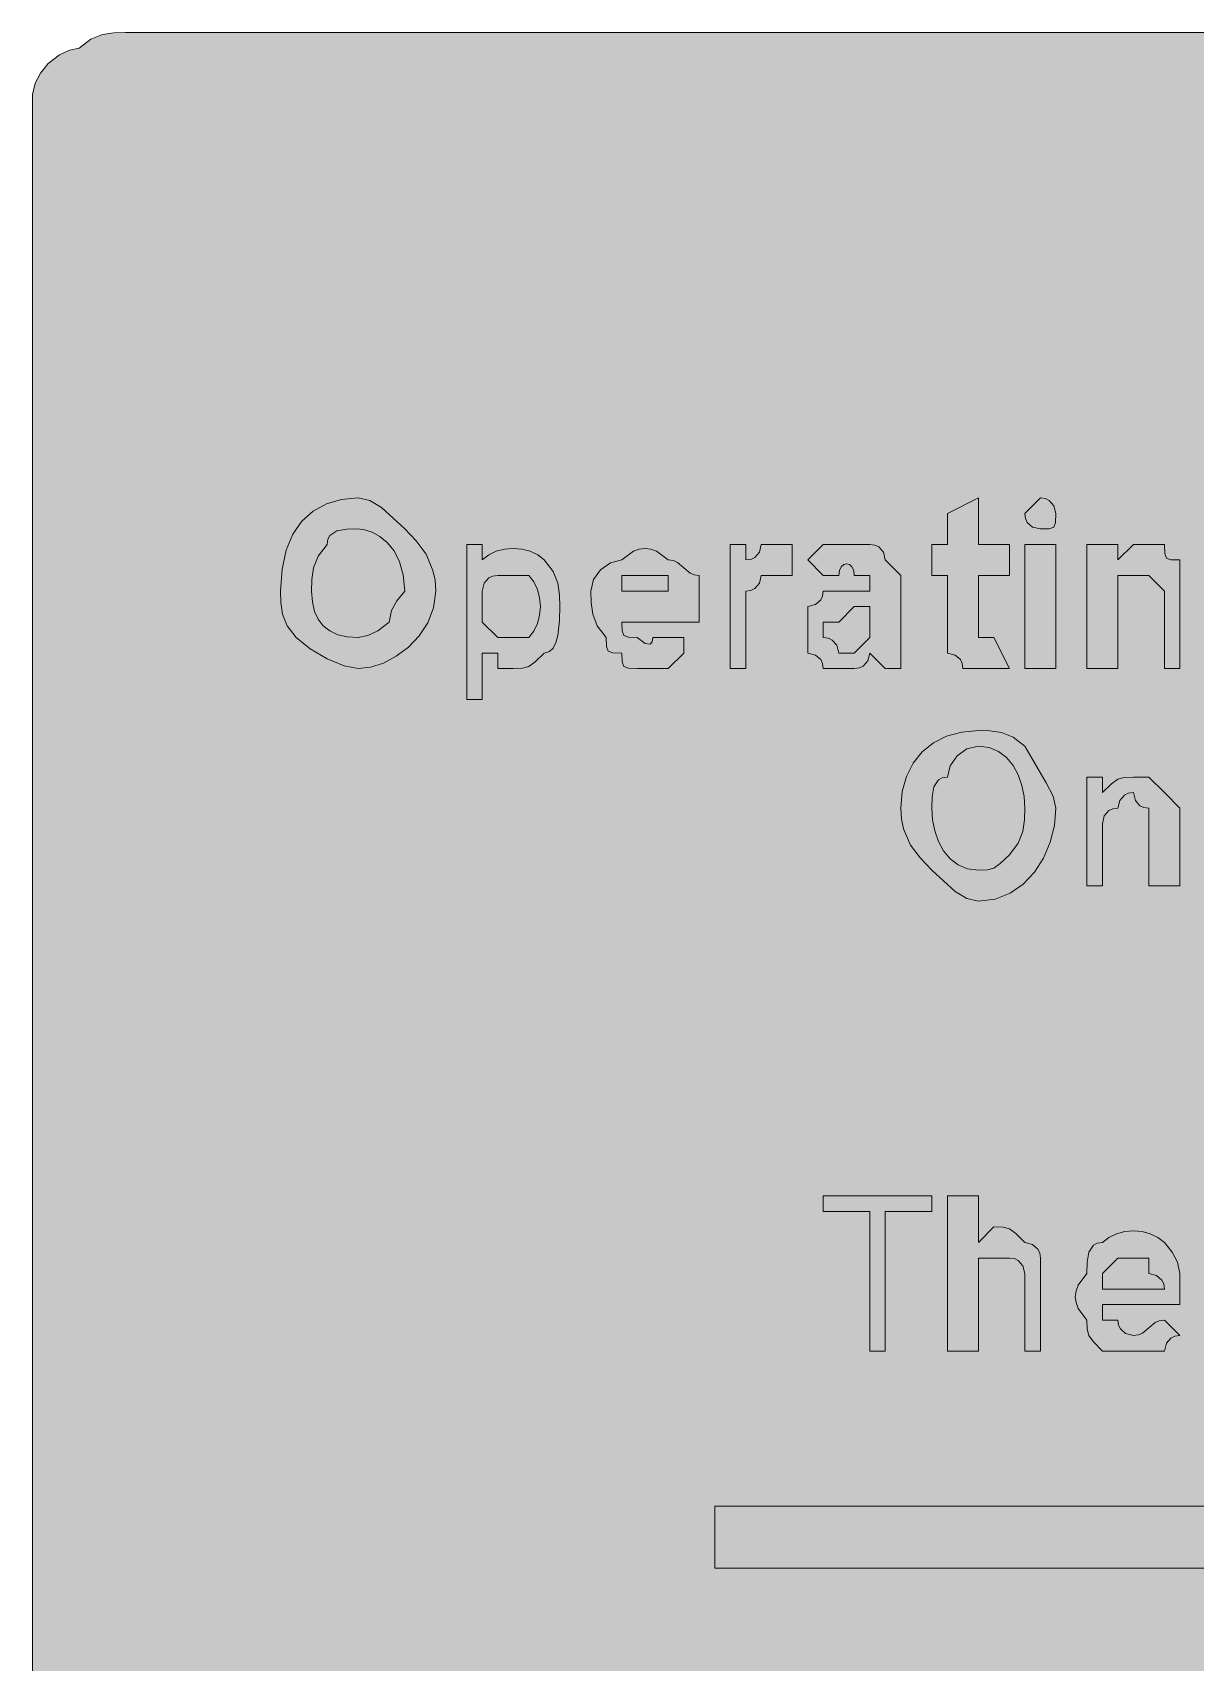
# Model space of a CAD drawing. Header units: metres. Extents: x 10 to 558, y 11 to 259.
# Drawn here: x 9.8 to 99.8, y 132.9 to 259 of the extents above; entities that cross this region are included whole.
import ezdxf

# ---------------------------------------------------------------- set-up
doc = ezdxf.new("R2010")
doc.units = ezdxf.units.M
for name, color, linetype, true_color in [('FILL_FIREBRICK_C36B00', 7, 'Continuous', 0xc36b00), ('FILL_WHITE_FFFFFF', 7, 'Continuous', 0xffffff), ('STROKE_WHITE_FFFFFF', 7, 'Continuous', 0xffffff)]:
    doc.layers.add(name, color=color, linetype=linetype, true_color=true_color)

msp = doc.modelspace()

# ---------------------------------------------------------------- hatches: boundary and pattern name
at = {"layer": 'FILL_FIREBRICK_C36B00', "true_color": 0xc36b00}
h = msp.add_hatch(color=7, dxfattribs=at)
h.dxf.hatch_style = 1
h.paths.add_polyline_path([(551.8, 258.91), (552.54, 258.75), (553.8, 258.21), (554.83, 257.44), (555.75, 256.56), (556.54, 256.06), (557.14, 255.47), (557.56, 254.83), (557.85, 254.16), (558.11, 252.85), (558.15, 251.76), (558.15, 17.76), (558.15, 15.36), (555.75, 12.96), (554.83, 12.08), (553.8, 11.31), (552.54, 10.77), (551.8, 10.61), (550.95, 10.56), (16.95, 10.56), (16.05, 10.58), (15.15, 10.71), (14.25, 11.07), (13.35, 11.76), (12.6, 11.91), (11.83, 12.27), (10.95, 12.96), (10.55, 13.46), (10.26, 14.05), (9.9, 15.36), (9.75, 17.76), (9.75, 251.76), (9.75, 254.16), (9.94, 255.04), (10.35, 255.81), (10.95, 256.56), (11.83, 257.25), (12.6, 257.61), (13.35, 257.76), (14.25, 258.45), (15.15, 258.81), (16.05, 258.94), (16.95, 258.96), (550.95, 258.96), (551.8, 258.91)])
at = {"layer": 'FILL_WHITE_FFFFFF', "true_color": 0xffffff}
h = msp.add_hatch(color=7, dxfattribs=at)
h.dxf.hatch_style = 1
h.paths.add_polyline_path([(36.75, 222.21), (38.55, 220.56), (39.43, 219.64), (40.2, 218.61), (40.74, 217.35), (40.9, 216.61), (40.95, 215.76), (40.79, 214.47), (40.35, 213.3), (39.68, 212.28), (38.85, 211.41), (37.9, 210.71), (36.9, 210.19), (35.9, 209.87), (34.95, 209.76), (33.86, 209.97), (32.55, 210.51), (31.24, 211.28), (30.15, 212.16), (29.46, 213.06), (29.1, 213.96), (28.97, 214.86), (28.95, 215.76), (29.06, 217.45), (29.38, 218.91), (29.9, 220.15), (30.6, 221.16), (31.47, 221.95), (32.49, 222.51), (33.66, 222.85), (34.95, 222.96), (35.85, 222.75), (36.75, 222.21)])
h.paths.add_polyline_path([(33.3, 220.41), (32.76, 220.05), (32.6, 219.76), (32.55, 219.36), (31.86, 218.46), (31.5, 217.56), (31.37, 216.66), (31.35, 215.76), (31.41, 214.92), (31.57, 214.18), (31.86, 213.57), (32.25, 213.06), (32.76, 212.67), (33.37, 212.38), (34.11, 212.22), (34.95, 212.16), (35.7, 212.31), (36.47, 212.67), (37.35, 213.36), (37.54, 214.24), (37.95, 215.01), (38.55, 215.76), (38.44, 217), (38.16, 218.03), (37.73, 218.86), (37.2, 219.51), (36.62, 219.99), (36.02, 220.32), (35.45, 220.5), (34.95, 220.56), (34.07, 220.54), (33.3, 220.41)], flags=16)
h = msp.add_hatch(color=7, dxfattribs=at)
h.dxf.hatch_style = 1
h.paths.add_polyline_path([(84.15, 212.16), (85.35, 209.76), (81.75, 209.76), (81.7, 210.16), (81.56, 210.45), (81.15, 210.81), (80.55, 210.96), (80.55, 212.16), (80.55, 216.96), (79.35, 216.96), (79.35, 219.36), (80.55, 219.36), (80.55, 221.76), (82.95, 222.96), (82.95, 219.36), (85.35, 219.36), (85.35, 216.96), (82.95, 216.96), (82.95, 212.16), (84.15, 212.16)])
h = msp.add_hatch(color=7, dxfattribs=at)
h.dxf.hatch_style = 1
h.paths.add_polyline_path([(88.93, 221.07), (88.8, 220.71), (88.44, 220.58), (87.75, 220.56), (87.15, 220.71), (86.74, 221.07), (86.6, 221.36), (86.55, 221.76), (87.75, 222.96), (88.15, 222.91), (88.44, 222.77), (88.8, 222.36), (88.95, 221.76), (88.93, 221.07)])
h = msp.add_hatch(color=7, dxfattribs=at)
h.dxf.hatch_style = 1
h.paths.add_polyline_path([(45.64, 218.83), (46.28, 219), (46.95, 219.06), (47.62, 219), (48.26, 218.83), (48.85, 218.55), (49.35, 218.16), (50.04, 217.26), (50.4, 216.36), (50.53, 215.46), (50.55, 214.56), (50.53, 213.49), (50.4, 212.31), (50.26, 211.78), (50.04, 211.35), (49.75, 211.07), (49.35, 210.96), (48.64, 210.27), (48.15, 209.91), (47.66, 209.78), (46.95, 209.76), (45.75, 209.76), (45.75, 210.96), (44.55, 210.96), (44.55, 209.76), (44.55, 207.36), (43.35, 207.36), (43.35, 219.36), (44.55, 219.36), (44.55, 218.16), (45.05, 218.55), (45.64, 218.83)])
h.paths.add_polyline_path([(45.06, 216.77), (44.7, 216.36), (44.55, 215.76), (44.55, 213.36), (45.75, 212.16), (46.95, 212.16), (48.15, 212.16), (48.54, 212.66), (48.82, 213.25), (48.99, 213.89), (49.05, 214.56), (48.99, 215.23), (48.82, 215.87), (48.54, 216.46), (48.15, 216.96), (46.95, 216.96), (45.75, 216.96), (45.35, 216.91), (45.06, 216.77)], flags=16)
h = msp.add_hatch(color=7, dxfattribs=at)
h.dxf.hatch_style = 1
h.paths.add_polyline_path([(55.5, 209.91), (55.37, 210.27), (55.35, 210.96), (54.66, 210.98), (54.3, 211.11), (54.17, 211.47), (54.15, 212.16), (53.46, 213.06), (53.1, 213.96), (52.97, 214.86), (52.95, 215.76), (53.16, 216.64), (53.7, 217.41), (54.47, 217.95), (55.35, 218.16), (56.25, 218.83), (56.7, 219), (57.15, 219.06), (57.6, 219), (58.05, 218.83), (58.95, 218.16), (59.35, 218.11), (59.66, 217.97), (60.15, 217.56), (60.64, 217.15), (60.95, 217.01), (61.35, 216.96), (61.35, 213.36), (55.35, 213.36), (55.37, 212.67), (55.5, 212.31), (55.86, 212.18), (56.55, 212.16), (57.15, 211.71), (57.56, 211.65), (57.7, 211.82), (57.75, 212.16), (58.95, 212.16), (60.15, 212.16), (60.15, 210.96), (58.95, 209.76), (56.55, 209.76), (55.86, 209.78), (55.5, 209.91)])
h.paths.add_polyline_path([(58.95, 216.96), (57.75, 216.96), (56.55, 216.96), (55.35, 216.96), (55.35, 215.76), (58.95, 215.76), (58.95, 216.96)], flags=16)
h = msp.add_hatch(color=7, dxfattribs=at)
h.dxf.hatch_style = 1
h.paths.add_polyline_path([(65.35, 218.21), (65.64, 218.35), (66, 218.76), (66.15, 219.36), (68.55, 219.36), (68.55, 216.96), (66.15, 216.96), (66, 216.36), (65.64, 215.95), (65.35, 215.81), (64.95, 215.76), (64.95, 209.76), (63.75, 209.76), (63.75, 219.36), (64.95, 219.36), (64.95, 218.16), (65.35, 218.21)])
h = msp.add_hatch(color=7, dxfattribs=at)
h.dxf.hatch_style = 1
h.paths.add_polyline_path([(70.9, 210.16), (70.76, 210.45), (70.35, 210.81), (69.75, 210.96), (69.75, 212.16), (69.75, 214.56), (70.35, 214.71), (70.76, 215.07), (70.9, 215.36), (70.95, 215.76), (72.15, 215.76), (73.35, 215.76), (74.55, 215.76), (74.55, 216.96), (73.35, 216.96), (73.3, 217.35), (73.16, 217.63), (72.97, 217.8), (72.75, 217.86), (72.53, 217.8), (72.34, 217.63), (72.2, 217.35), (72.15, 216.96), (70.95, 216.96), (69.75, 218.16), (70.95, 219.36), (72.15, 219.36), (74.55, 219.36), (74.95, 219.31), (75.24, 219.17), (75.6, 218.76), (75.75, 218.16), (76.95, 216.96), (76.95, 214.56), (76.95, 212.16), (76.95, 210.96), (76.95, 209.76), (75.75, 209.76), (74.55, 210.96), (74.4, 210.36), (74.04, 209.95), (73.75, 209.81), (73.35, 209.76), (72.15, 209.76), (70.95, 209.76), (70.9, 210.16)])
h.paths.add_polyline_path([(74.55, 212.16), (74.55, 214.56), (73.35, 214.56), (72.15, 213.36), (70.95, 213.36), (70.95, 212.16), (71.35, 212.11), (71.64, 211.97), (72, 211.56), (72.15, 210.96), (73.35, 210.96), (74.55, 212.16)], flags=16)
h = msp.add_hatch(color=7, dxfattribs=at)
h.dxf.hatch_style = 1
h.paths.add_polyline_path([(86.55, 209.76), (86.55, 219.36), (88.95, 219.36), (88.95, 209.76), (86.55, 209.76)])
h = msp.add_hatch(color=7, dxfattribs=at)
h.dxf.hatch_style = 1
h.paths.add_polyline_path([(93.75, 216.96), (93.75, 215.76), (93.75, 209.76), (91.35, 209.76), (91.35, 219.36), (93.75, 219.36), (93.75, 218.16), (94.95, 219.36), (97.35, 219.36), (97.37, 218.67), (97.5, 218.31), (97.86, 218.18), (98.55, 218.16), (98.55, 215.76), (98.55, 209.76), (97.35, 209.76), (97.35, 215.76), (96.15, 216.96), (94.95, 216.96), (93.75, 216.96)])
h = msp.add_hatch(color=7, dxfattribs=at)
h.dxf.hatch_style = 1
h.paths.add_polyline_path([(84.75, 204.81), (85.65, 204.45), (86.55, 203.76), (88.2, 200.91), (88.74, 199.88), (88.95, 198.96), (88.84, 197.62), (88.52, 196.32), (88, 195.1), (87.3, 194.01), (86.43, 193.09), (85.41, 192.38), (84.24, 191.92), (82.95, 191.76), (82.05, 191.97), (81.15, 192.51), (79.35, 194.16), (78.47, 195.08), (77.7, 196.11), (77.16, 197.37), (77, 198.11), (76.95, 198.96), (77.06, 200.25), (77.38, 201.42), (77.9, 202.44), (78.6, 203.31), (79.47, 204.01), (80.49, 204.53), (81.66, 204.85), (82.95, 204.96), (83.85, 204.94), (84.75, 204.81)])
h.paths.add_polyline_path([(81.3, 203.01), (80.76, 202.24), (80.55, 201.36), (80.15, 201.31), (79.86, 201.15), (79.5, 200.61), (79.37, 199.84), (79.35, 198.96), (79.41, 198.06), (79.57, 197.2), (79.86, 196.39), (80.25, 195.66), (80.76, 195.05), (81.38, 194.57), (82.11, 194.27), (82.95, 194.16), (83.66, 194.18), (84.15, 194.31), (84.64, 194.67), (85.35, 195.36), (86.04, 196.26), (86.4, 197.16), (86.53, 198.06), (86.55, 198.96), (86.49, 199.86), (86.32, 200.72), (86.04, 201.53), (85.65, 202.26), (85.14, 202.87), (84.52, 203.35), (83.79, 203.65), (82.95, 203.76), (82.07, 203.55), (81.3, 203.01)], flags=16)
h = msp.add_hatch(color=7, dxfattribs=at)
h.dxf.hatch_style = 1
h.paths.add_polyline_path([(94.55, 200.11), (94.26, 199.97), (93.9, 199.56), (93.75, 198.96), (93.35, 198.91), (93.06, 198.77), (92.7, 198.36), (92.55, 197.76), (92.55, 192.96), (91.35, 192.96), (91.35, 201.36), (92.55, 201.36), (92.55, 200.16), (93.26, 200.85), (93.75, 201.21), (94.24, 201.34), (94.95, 201.36), (96.15, 201.36), (97.35, 200.16), (98.55, 198.96), (98.55, 192.96), (96.15, 192.96), (96.15, 197.76), (96.15, 198.96), (95.75, 199.01), (95.46, 199.15), (95.1, 199.56), (94.95, 200.16), (94.55, 200.11)])
h = msp.add_hatch(color=7, dxfattribs=at)
h.dxf.hatch_style = 1
h.paths.add_polyline_path([(79.35, 167.76), (75.75, 167.76), (75.75, 156.96), (74.55, 156.96), (74.55, 167.76), (70.95, 167.76), (70.95, 168.96), (79.35, 168.96), (79.35, 167.76)])
h = msp.add_hatch(color=7, dxfattribs=at)
h.dxf.hatch_style = 1
h.paths.add_polyline_path([(86.4, 163.56), (86.04, 163.97), (85.75, 164.11), (85.35, 164.16), (84.15, 164.16), (82.95, 164.16), (82.95, 162.96), (82.95, 156.96), (80.55, 156.96), (80.55, 168.96), (82.95, 168.96), (82.95, 165.36), (84.15, 166.56), (84.86, 166.54), (85.35, 166.41), (85.84, 166.05), (86.55, 165.36), (87.15, 165.21), (87.56, 164.85), (87.7, 164.56), (87.75, 164.16), (87.75, 162.96), (87.75, 156.96), (86.55, 156.96), (86.55, 162.96), (86.4, 163.56)])
h = msp.add_hatch(color=7, dxfattribs=at)
h.dxf.hatch_style = 1
h.paths.add_polyline_path([(91.86, 157.67), (91.5, 158.16), (91.37, 158.65), (91.35, 159.36), (90.67, 160.26), (90.51, 160.71), (90.45, 161.16), (90.51, 161.61), (90.67, 162.06), (91.35, 162.96), (91.37, 163.84), (91.5, 164.61), (91.86, 165.15), (92.15, 165.31), (92.55, 165.36), (93.05, 165.75), (93.64, 166.03), (94.28, 166.2), (94.95, 166.26), (95.62, 166.2), (96.26, 166.03), (96.85, 165.75), (97.35, 165.36), (97.95, 164.61), (98.36, 163.84), (98.55, 162.96), (98.55, 160.56), (92.55, 160.56), (92.55, 159.36), (93.75, 159.36), (93.8, 158.96), (93.94, 158.67), (94.35, 158.31), (94.95, 158.16), (95.35, 158.21), (95.66, 158.35), (96.15, 158.76), (96.64, 159.17), (96.95, 159.31), (97.35, 159.36), (98.55, 158.16), (98.15, 158.11), (97.86, 157.97), (97.5, 157.56), (97.35, 156.96), (93.75, 156.96), (92.55, 156.96), (91.86, 157.67)])
h.paths.add_polyline_path([(97.3, 162.16), (97.16, 162.45), (96.75, 162.81), (96.15, 162.96), (96.15, 164.16), (93.75, 164.16), (92.55, 162.96), (92.55, 161.76), (97.35, 161.76), (97.3, 162.16)], flags=16)
h = msp.add_hatch(color=7, dxfattribs=at)
h.dxf.hatch_style = 1
h.paths.add_polyline_path([(62.55, 140.16), (62.55, 144.96), (495.75, 144.96), (490.95, 149.76), (498.15, 149.76), (505.35, 142.56), (498.15, 135.36), (490.95, 135.36), (495.75, 140.16), (62.55, 140.16)])

# ---------------------------------------------------------------- linework, layer by layer
at = {"layer": 'FILL_FIREBRICK_C36B00', "lineweight": 0, "true_color": 0xc36b00}
msp.add_lwpolyline([(9.75, 17.76), (9.75, 251.76), (9.75, 254.16), (9.94, 255.04), (10.35, 255.81), (10.95, 256.56), (11.83, 257.25), (12.6, 257.61), (13.35, 257.76), (14.25, 258.45), (15.15, 258.81), (16.05, 258.94), (16.95, 258.96), (550.95, 258.96)], dxfattribs=at)
at = {"layer": 'FILL_WHITE_FFFFFF', "lineweight": 0, "true_color": 0xffffff}
for points in [[(36.75, 222.21), (38.55, 220.56), (39.43, 219.64), (40.2, 218.61), (40.74, 217.35), (40.9, 216.61), (40.95, 215.76), (40.79, 214.47), (40.35, 213.3), (39.68, 212.28), (38.85, 211.41), (37.9, 210.71), (36.9, 210.19), (35.9, 209.87), (34.95, 209.76), (33.86, 209.97), (32.55, 210.51), (31.24, 211.28), (30.15, 212.16), (29.46, 213.06), (29.1, 213.96), (28.97, 214.86), (28.95, 215.76), (29.06, 217.45), (29.38, 218.91), (29.9, 220.15), (30.6, 221.16), (31.47, 221.95), (32.49, 222.51), (33.66, 222.85), (34.95, 222.96), (35.85, 222.75)], [(84.15, 212.16), (85.35, 209.76), (81.75, 209.76), (81.7, 210.16), (81.56, 210.45), (81.15, 210.81), (80.55, 210.96), (80.55, 212.16), (80.55, 216.96), (79.35, 216.96), (79.35, 219.36), (80.55, 219.36), (80.55, 221.76), (82.95, 222.96), (82.95, 219.36), (85.35, 219.36), (85.35, 216.96), (82.95, 216.96), (82.95, 212.16)], [(88.93, 221.07), (88.8, 220.71), (88.44, 220.58), (87.75, 220.56), (87.15, 220.71), (86.74, 221.07), (86.6, 221.36), (86.55, 221.76), (87.75, 222.96), (88.15, 222.91), (88.44, 222.77), (88.8, 222.36), (88.95, 221.76)], [(33.3, 220.41), (32.76, 220.05), (32.6, 219.76), (32.55, 219.36), (31.86, 218.46), (31.5, 217.56), (31.37, 216.66), (31.35, 215.76), (31.41, 214.92), (31.57, 214.18), (31.86, 213.57), (32.25, 213.06), (32.76, 212.67), (33.37, 212.38), (34.11, 212.22), (34.95, 212.16), (35.7, 212.31), (36.47, 212.67), (37.35, 213.36), (37.54, 214.24), (37.95, 215.01), (38.55, 215.76), (38.44, 217), (38.16, 218.03), (37.73, 218.86), (37.2, 219.51), (36.62, 219.99), (36.02, 220.32), (35.45, 220.5), (34.95, 220.56), (34.07, 220.54)], [(45.64, 218.83), (46.28, 219), (46.95, 219.06), (47.62, 219), (48.26, 218.83), (48.85, 218.55), (49.35, 218.16), (50.04, 217.26), (50.4, 216.36), (50.53, 215.46), (50.55, 214.56), (50.53, 213.49), (50.4, 212.31), (50.26, 211.78), (50.04, 211.35), (49.75, 211.07), (49.35, 210.96), (48.64, 210.27), (48.15, 209.91), (47.66, 209.78), (46.95, 209.76), (45.75, 209.76), (45.75, 210.96), (44.55, 210.96), (44.55, 209.76), (44.55, 207.36), (43.35, 207.36), (43.35, 219.36), (44.55, 219.36), (44.55, 218.16), (45.05, 218.55)], [(55.5, 209.91), (55.37, 210.27), (55.35, 210.96), (54.66, 210.98), (54.3, 211.11), (54.17, 211.47), (54.15, 212.16), (53.46, 213.06), (53.1, 213.96), (52.97, 214.86), (52.95, 215.76), (53.16, 216.64), (53.7, 217.41), (54.47, 217.95), (55.35, 218.16), (56.25, 218.83), (56.7, 219), (57.15, 219.06), (57.6, 219), (58.05, 218.83), (58.95, 218.16), (59.35, 218.11), (59.66, 217.97), (60.15, 217.56), (60.64, 217.15), (60.95, 217.01), (61.35, 216.96), (61.35, 213.36), (55.35, 213.36), (55.37, 212.67), (55.5, 212.31), (55.86, 212.18), (56.55, 212.16), (57.15, 211.71), (57.56, 211.65), (57.7, 211.82), (57.75, 212.16), (58.95, 212.16), (60.15, 212.16), (60.15, 210.96), (58.95, 209.76), (56.55, 209.76), (55.86, 209.78)], [(65.35, 218.21), (65.64, 218.35), (66, 218.76), (66.15, 219.36), (68.55, 219.36), (68.55, 216.96), (66.15, 216.96), (66, 216.36), (65.64, 215.95), (65.35, 215.81), (64.95, 215.76), (64.95, 209.76), (63.75, 209.76), (63.75, 219.36), (64.95, 219.36), (64.95, 218.16)], [(70.9, 210.16), (70.76, 210.45), (70.35, 210.81), (69.75, 210.96), (69.75, 212.16), (69.75, 214.56), (70.35, 214.71), (70.76, 215.07), (70.9, 215.36), (70.95, 215.76), (72.15, 215.76), (73.35, 215.76), (74.55, 215.76), (74.55, 216.96), (73.35, 216.96), (73.3, 217.35), (73.16, 217.63), (72.97, 217.8), (72.75, 217.86), (72.53, 217.8), (72.34, 217.63), (72.2, 217.35), (72.15, 216.96), (70.95, 216.96), (69.75, 218.16), (70.95, 219.36), (72.15, 219.36), (74.55, 219.36), (74.95, 219.31), (75.24, 219.17), (75.6, 218.76), (75.75, 218.16), (76.95, 216.96), (76.95, 214.56), (76.95, 212.16), (76.95, 210.96), (76.95, 209.76), (75.75, 209.76), (74.55, 210.96), (74.4, 210.36), (74.04, 209.95), (73.75, 209.81), (73.35, 209.76), (72.15, 209.76), (70.95, 209.76)], [(86.55, 209.76), (86.55, 219.36), (88.95, 219.36), (88.95, 209.76)], [(93.75, 216.96), (93.75, 215.76), (93.75, 209.76), (91.35, 209.76), (91.35, 219.36), (93.75, 219.36), (93.75, 218.16), (94.95, 219.36), (97.35, 219.36), (97.37, 218.67), (97.5, 218.31), (97.86, 218.18), (98.55, 218.16), (98.55, 215.76), (98.55, 209.76), (97.35, 209.76), (97.35, 215.76), (96.15, 216.96), (94.95, 216.96)], [(45.06, 216.77), (44.7, 216.36), (44.55, 215.76), (44.55, 213.36), (45.75, 212.16), (46.95, 212.16), (48.15, 212.16), (48.54, 212.66), (48.82, 213.25), (48.99, 213.89), (49.05, 214.56), (48.99, 215.23), (48.82, 215.87), (48.54, 216.46), (48.15, 216.96), (46.95, 216.96), (45.75, 216.96), (45.35, 216.91)], [(58.95, 216.96), (57.75, 216.96), (56.55, 216.96), (55.35, 216.96), (55.35, 215.76), (58.95, 215.76)], [(74.55, 212.16), (74.55, 214.56), (73.35, 214.56), (72.15, 213.36), (70.95, 213.36), (70.95, 212.16), (71.35, 212.11), (71.64, 211.97), (72, 211.56), (72.15, 210.96), (73.35, 210.96)], [(84.75, 204.81), (85.65, 204.45), (86.55, 203.76), (88.2, 200.91), (88.74, 199.88), (88.95, 198.96), (88.84, 197.62), (88.52, 196.32), (88, 195.1), (87.3, 194.01), (86.43, 193.09), (85.41, 192.38), (84.24, 191.92), (82.95, 191.76), (82.05, 191.97), (81.15, 192.51), (79.35, 194.16), (78.47, 195.08), (77.7, 196.11), (77.16, 197.37), (77, 198.11), (76.95, 198.96), (77.06, 200.25), (77.38, 201.42), (77.9, 202.44), (78.6, 203.31), (79.47, 204.01), (80.49, 204.53), (81.66, 204.85), (82.95, 204.96), (83.85, 204.94)], [(81.3, 203.01), (80.76, 202.24), (80.55, 201.36), (80.15, 201.31), (79.86, 201.15), (79.5, 200.61), (79.37, 199.84), (79.35, 198.96), (79.41, 198.06), (79.57, 197.2), (79.86, 196.39), (80.25, 195.66), (80.76, 195.05), (81.38, 194.57), (82.11, 194.27), (82.95, 194.16), (83.66, 194.18), (84.15, 194.31), (84.64, 194.67), (85.35, 195.36), (86.04, 196.26), (86.4, 197.16), (86.53, 198.06), (86.55, 198.96), (86.49, 199.86), (86.32, 200.72), (86.04, 201.53), (85.65, 202.26), (85.14, 202.87), (84.52, 203.35), (83.79, 203.65), (82.95, 203.76), (82.07, 203.55)], [(94.55, 200.11), (94.26, 199.97), (93.9, 199.56), (93.75, 198.96), (93.35, 198.91), (93.06, 198.77), (92.7, 198.36), (92.55, 197.76), (92.55, 192.96), (91.35, 192.96), (91.35, 201.36), (92.55, 201.36), (92.55, 200.16), (93.26, 200.85), (93.75, 201.21), (94.24, 201.34), (94.95, 201.36), (96.15, 201.36), (97.35, 200.16), (98.55, 198.96), (98.55, 192.96), (96.15, 192.96), (96.15, 197.76), (96.15, 198.96), (95.75, 199.01), (95.46, 199.15), (95.1, 199.56), (94.95, 200.16)], [(79.35, 167.76), (75.75, 167.76), (75.75, 156.96), (74.55, 156.96), (74.55, 167.76), (70.95, 167.76), (70.95, 168.96), (79.35, 168.96)], [(86.4, 163.56), (86.04, 163.97), (85.75, 164.11), (85.35, 164.16), (84.15, 164.16), (82.95, 164.16), (82.95, 162.96), (82.95, 156.96), (80.55, 156.96), (80.55, 168.96), (82.95, 168.96), (82.95, 165.36), (84.15, 166.56), (84.86, 166.54), (85.35, 166.41), (85.84, 166.05), (86.55, 165.36), (87.15, 165.21), (87.56, 164.85), (87.7, 164.56), (87.75, 164.16), (87.75, 162.96), (87.75, 156.96), (86.55, 156.96), (86.55, 162.96)], [(91.86, 157.67), (91.5, 158.16), (91.37, 158.65), (91.35, 159.36), (90.67, 160.26), (90.51, 160.71), (90.45, 161.16), (90.51, 161.61), (90.67, 162.06), (91.35, 162.96), (91.37, 163.84), (91.5, 164.61), (91.86, 165.15), (92.15, 165.31), (92.55, 165.36), (93.05, 165.75), (93.64, 166.03), (94.28, 166.2), (94.95, 166.26), (95.62, 166.2), (96.26, 166.03), (96.85, 165.75), (97.35, 165.36), (97.95, 164.61), (98.36, 163.84), (98.55, 162.96), (98.55, 160.56), (92.55, 160.56), (92.55, 159.36), (93.75, 159.36), (93.8, 158.96), (93.94, 158.67), (94.35, 158.31), (94.95, 158.16), (95.35, 158.21), (95.66, 158.35), (96.15, 158.76), (96.64, 159.17), (96.95, 159.31), (97.35, 159.36), (98.55, 158.16), (98.15, 158.11), (97.86, 157.97), (97.5, 157.56), (97.35, 156.96), (93.75, 156.96), (92.55, 156.96)], [(97.3, 162.16), (97.16, 162.45), (96.75, 162.81), (96.15, 162.96), (96.15, 164.16), (93.75, 164.16), (92.55, 162.96), (92.55, 161.76), (97.35, 161.76)], [(62.55, 140.16), (62.55, 144.96), (495.75, 144.96), (490.95, 149.76), (498.15, 149.76), (505.35, 142.56), (498.15, 135.36), (490.95, 135.36), (495.75, 140.16)]]:
    msp.add_lwpolyline(points, close=True, dxfattribs=at)
at = {"layer": 'STROKE_WHITE_FFFFFF', "lineweight": 0, "true_color": 0xffffff}
msp.add_lwpolyline([(41.95, 220.4), (41.95, 220.4)], dxfattribs=at)

doc.saveas('drawing.dxf')
